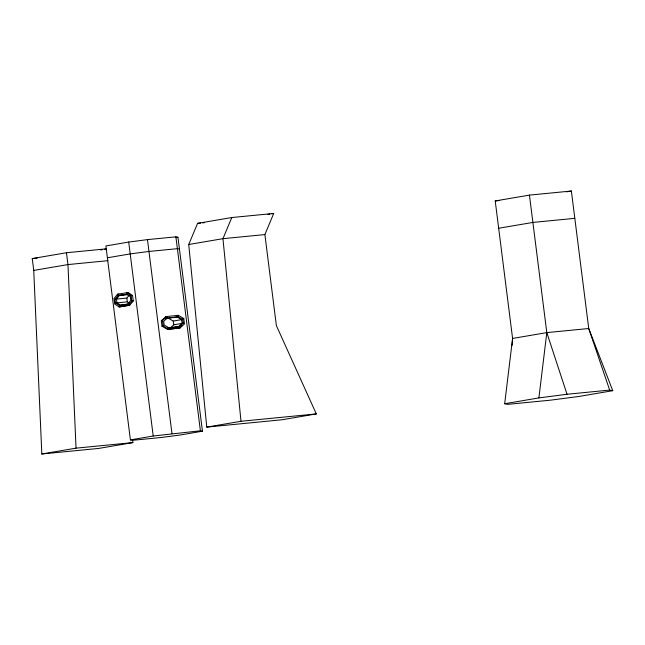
<?xml version="1.0" encoding="UTF-8"?>
<svg xmlns="http://www.w3.org/2000/svg" width="645" height="645" viewBox="0 0 645 645"><rect width="100%" height="100%" fill="white"/><g stroke="black" fill="none" stroke-linecap="round" stroke-linejoin="round"><path stroke-width="0.97" d="M512.082 345.43L512.59 338.44L495.223 200.942L529.44 195.113L571.365 191.017L588.74 328.515L609.67 390.088L612.75 390.693L588.74 328.515L546.807 332.61L512.59 338.44L504.68 403.738L507.768 404.351L550.403 400.182L578.533 396.522L612.75 390.693M504.68 403.738L538.898 397.909L546.807 332.61L529.44 195.113M188.735 244.503L197.58 223.364L231.797 217.534L273.722 213.439L264.885 234.578L276.382 325.636L316.316 413.921L282.099 419.75L206.771 427.111L188.735 244.503L222.952 238.674L264.885 234.578M231.797 217.534L222.952 238.674L240.988 421.282L206.771 427.111M128.097 292.532L117.551 294.225L114.02 298.546L114.713 304.013L119.164 306.972L129.709 305.279L133.241 300.957L132.548 295.491L128.097 292.532L126.678 292.669L131.129 295.628L132.548 295.491M115.036 299.24L117.979 295.636L126.622 294.168L130.322 296.636L130.798 300.409L127.863 304.005L119.22 305.472L115.511 303.013L115.036 299.24L126.863 298.079L129.218 295.2M119.164 306.972L128.291 305.416L131.822 301.094L133.241 300.957M161.315 320.758L165.829 316.631L166.966 316.437L162.451 320.565L161.315 320.758L162 326.225L167.434 329.377L179.947 328.071L184.462 323.943L183.769 318.485L178.334 315.324L165.829 316.631M167.45 317.864L163.701 321.299L164.177 325.072L168.7 327.7L179.463 326.644L183.22 323.209L182.745 319.436L178.222 316.816L166.313 318.058M169.974 328.265L173.731 324.83L183.22 323.209M179.455 327.676L182.035 325.322M267.852 214.438L269.812 214.1M271.763 213.769L273.722 213.439M132.644 440.608L132.894 442.599L98.677 448.428L41.828 453.983L33.742 270.408L32.25 258.572L66.467 252.743L106.401 248.841M128.71 242.06L105.901 245.947L130.403 439.898L132.459 440.309L160.879 437.528L179.633 435.093L202.449 431.207L177.947 237.247L175.892 236.844L147.463 239.618L128.71 242.06L153.212 436.012L130.403 439.898M100.572 249.978L102.531 249.647M104.482 249.309L106.441 248.978M175.964 237.586L177.947 237.247M33.742 270.408L67.959 264.579L107.892 260.677M107.392 257.782L130.209 253.896L148.963 251.453L177.383 248.68L179.439 249.083M566.479 191.847L571.365 191.017M498.674 228.257L532.891 222.428L574.816 218.333M127.081 294.193L119.398 295.499L116.463 299.095L116.938 302.868L120.639 305.335L123.477 305.061M120.639 305.335L128.323 304.029M177.198 315.518L178.334 315.324M165.797 318.719L178.222 316.816M182.632 318.678L183.769 318.485M168.732 318.428L173.255 321.057L182.745 319.436M162 326.225L163.145 326.031L168.579 329.184L179.947 328.071M175.537 327.313L179.463 326.644M167.434 329.377L168.579 329.184M41.828 453.983L76.045 448.154L132.894 442.599M153.212 436.012L200.393 430.796L202.449 431.207M538.898 397.909L567.028 394.256L609.67 390.088M197.58 223.364L200.571 223.065M202.57 222.872L204.562 222.678M495.223 200.942L499.214 200.547M32.25 258.572L37.241 258.081M117.551 294.225L118.97 294.088M117.979 295.636L127.912 294.668M115.511 303.013L127.339 301.852L129.564 303.335M128.291 305.416L129.709 305.279M167.555 327.894L178.318 326.846L182.075 323.403L181.6 319.63L177.077 317.009M240.988 421.282L316.316 413.921M546.807 332.61L567.028 394.256M175.892 236.844L200.393 430.796M173.255 321.057L173.731 324.83M162.451 320.565L163.145 326.031M147.463 239.618L171.965 433.577M131.129 295.628L131.822 301.094M126.863 298.079L127.339 301.852M66.467 252.743L67.959 264.579L76.045 448.154"/></g></svg>
